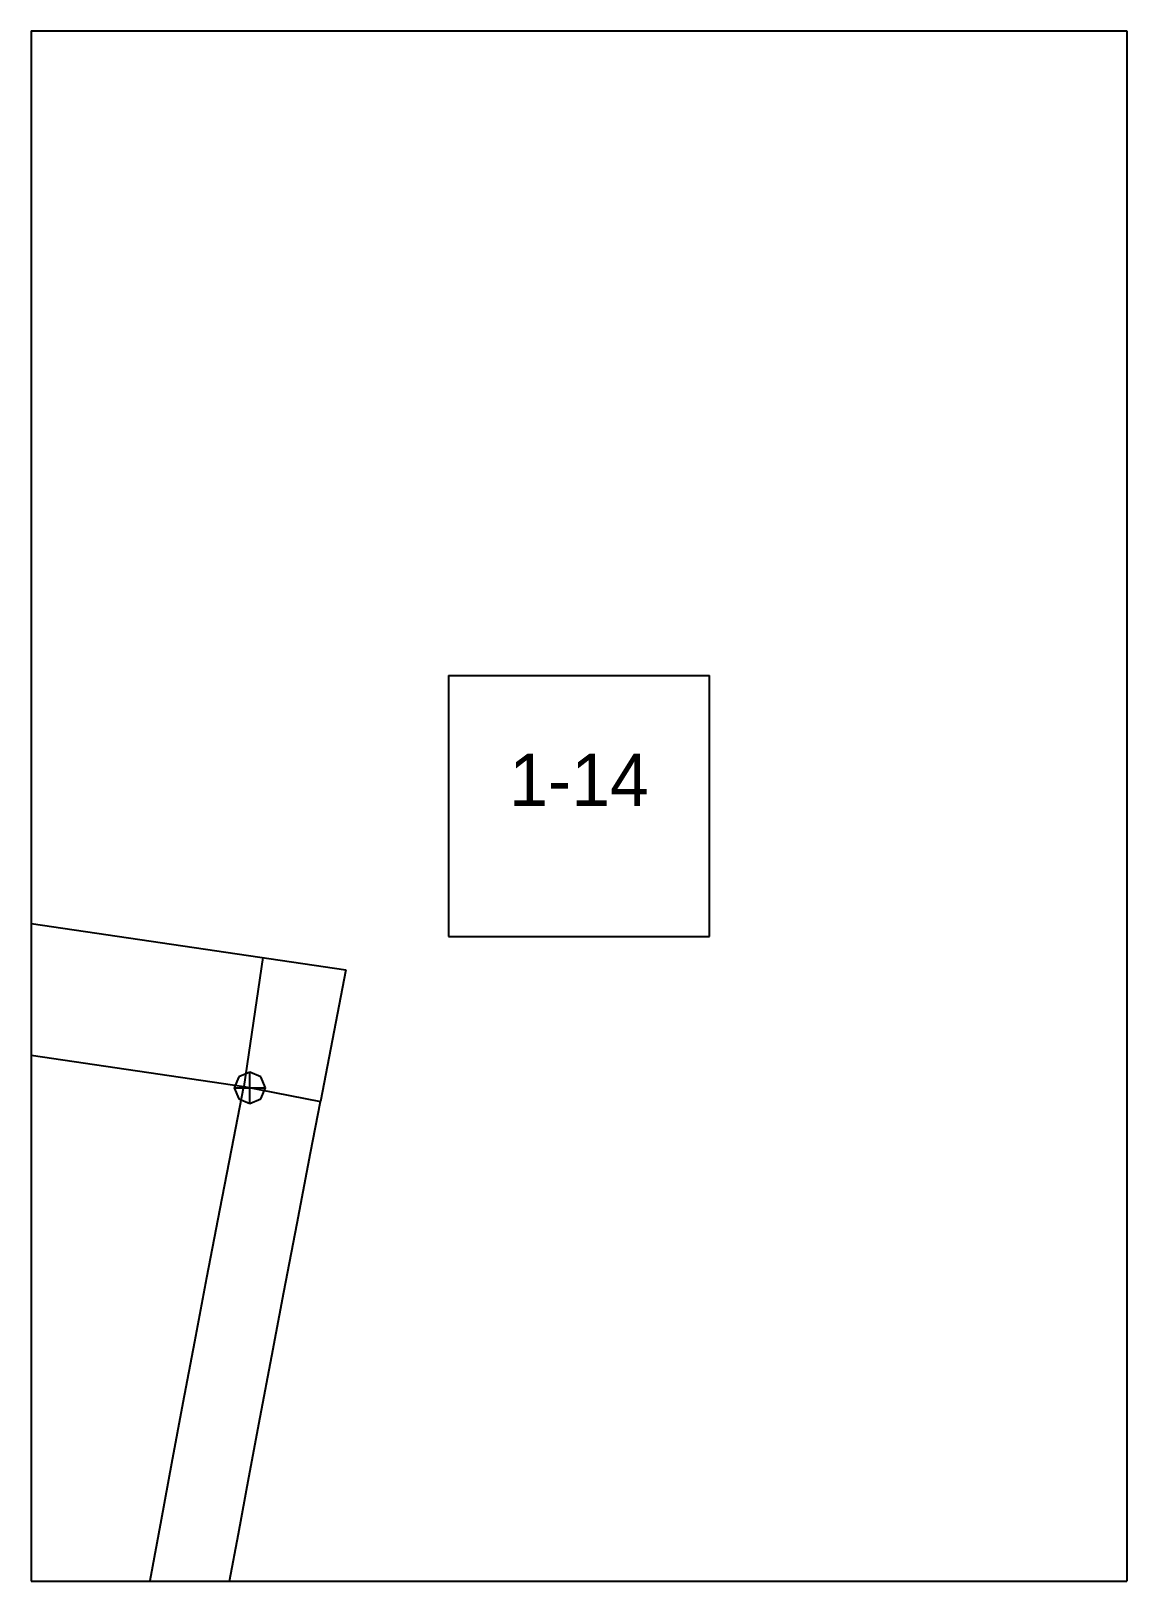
# Paper-space layout 'Plan 1-14' of a CAD drawing. Header units: metres, sheet in millimetres. Extents: x 0 to 210, y 0 to 297.
# The model-space entities are those that its viewports show. They can reach past a viewport. Long polylines and large blocks are cut down to what shows.
import ezdxf
from ezdxf.enums import TextEntityAlignment as Align

# ---------------------------------------------------------------- set-up
doc = ezdxf.new("R2010")
doc.units = ezdxf.units.M
for name, color, linetype in [('default', 7, 'Continuous'), ('TEXTLAYER', 7, 'Continuous'), ('VIEWPORTS', 7, 'Continuous')]:
    doc.layers.add(name, color=color, linetype=linetype)

msp = doc.modelspace()

# ---------------------------------------------------------------- linework, layer by layer
at = {"color": 9}
for p, q in [((2520, 0), (2730, 0)), ((2730, 0), (2730, -297)), ((2730, 0), (2940, 0)), ((2730, 0), (2730, -297)), ((2940, 0), (2940, -297)), ((2940, 0), (3150, 0)), ((2940, 0), (2940, -297)), ((2810, -123.5), (2860, -123.5)), ((2810, -123.5), (2810, -173.5)), ((2860, -173.5), (2860, -123.5)), ((2810, -173.5), (2860, -173.5)), ((2520, -297), (2730, -297)), ((2520, -297), (2730, -297)), ((2730, -297), (2940, -297)), ((2730, -297), (2730, -594)), ((2730, -297), (2940, -297)), ((2730, -297), (2730, -594)), ((2940, -297), (3150, -297)), ((2940, -297), (2940, -594)), ((2940, -297), (3150, -297)), ((2940, -297), (2940, -594))]:
    msp.add_line(p, q, dxfattribs=at)
at = {"layer": 'default', "color": 7, "linetype": 'Continuous'}
for p, q in [((2406.49, -123.4), (2790.35, -179.88)), ((2416.9, -150.2), (2770.75, -202.27)), ((2774.39, -177.54), (2770.75, -202.27)), ((2790.35, -179.88), (2785.48, -205.11)), ((2769.81, -200.38), (2768.93, -202.5)), ((2771.93, -199.5), (2769.81, -200.38)), ((2774.05, -200.38), (2771.93, -199.5)), ((2771.93, -205.5), (2771.93, -199.5)), ((2774.93, -202.5), (2774.05, -200.38)), ((2768.84, -212.15), (2770.75, -202.27)), ((2768.93, -202.5), (2769.81, -204.62)), ((2768.93, -202.5), (2774.93, -202.5)), ((2769.81, -204.62), (2771.93, -205.5)), ((2770.75, -202.27), (2785.48, -205.11)), ((2771.93, -205.5), (2774.05, -204.62)), ((2774.05, -204.62), (2774.93, -202.5)), ((2783.57, -214.98), (2785.48, -205.11)), ((2766.25, -225.63), (2768.84, -212.15)), ((2780.98, -228.45), (2783.57, -214.98)), ((2763.72, -238.83), (2766.25, -225.63)), ((2778.46, -241.64), (2780.98, -228.45)), ((2761.39, -251.08), (2763.72, -238.83)), ((2776.13, -253.87), (2778.46, -241.64)), ((2759.18, -262.81), (2761.39, -251.08)), ((2773.92, -265.58), (2776.13, -253.87)), ((2757, -274.43), (2759.18, -262.81)), ((2771.74, -277.17), (2773.92, -265.58)), ((2754.99, -285.21), (2757, -274.43)), ((2769.74, -287.94), (2771.74, -277.17)), ((2752.83, -296.88), (2754.99, -285.21)), ((2767.58, -299.58), (2769.74, -287.94)), ((2750.74, -308.31), (2752.83, -296.88))]:
    msp.add_line(p, q, dxfattribs=at)

# ---------------------------------------------------------------- texts
at = {"layer": 'TEXTLAYER', "color": 1}
msp.add_text('1-14', height=10, dxfattribs=at).set_placement((2835, -148.5), align=Align.CENTER)

psp = doc.layouts.new('Plan 1-14')

# ---------------------------------------------------------------- viewports
at = {"layer": 'VIEWPORTS'}
psp.add_viewport(center=(105, 148.5), size=(210, 297), view_center_point=(2835, -148.5), view_height=297, dxfattribs=at)

doc.saveas('drawing.dxf')
